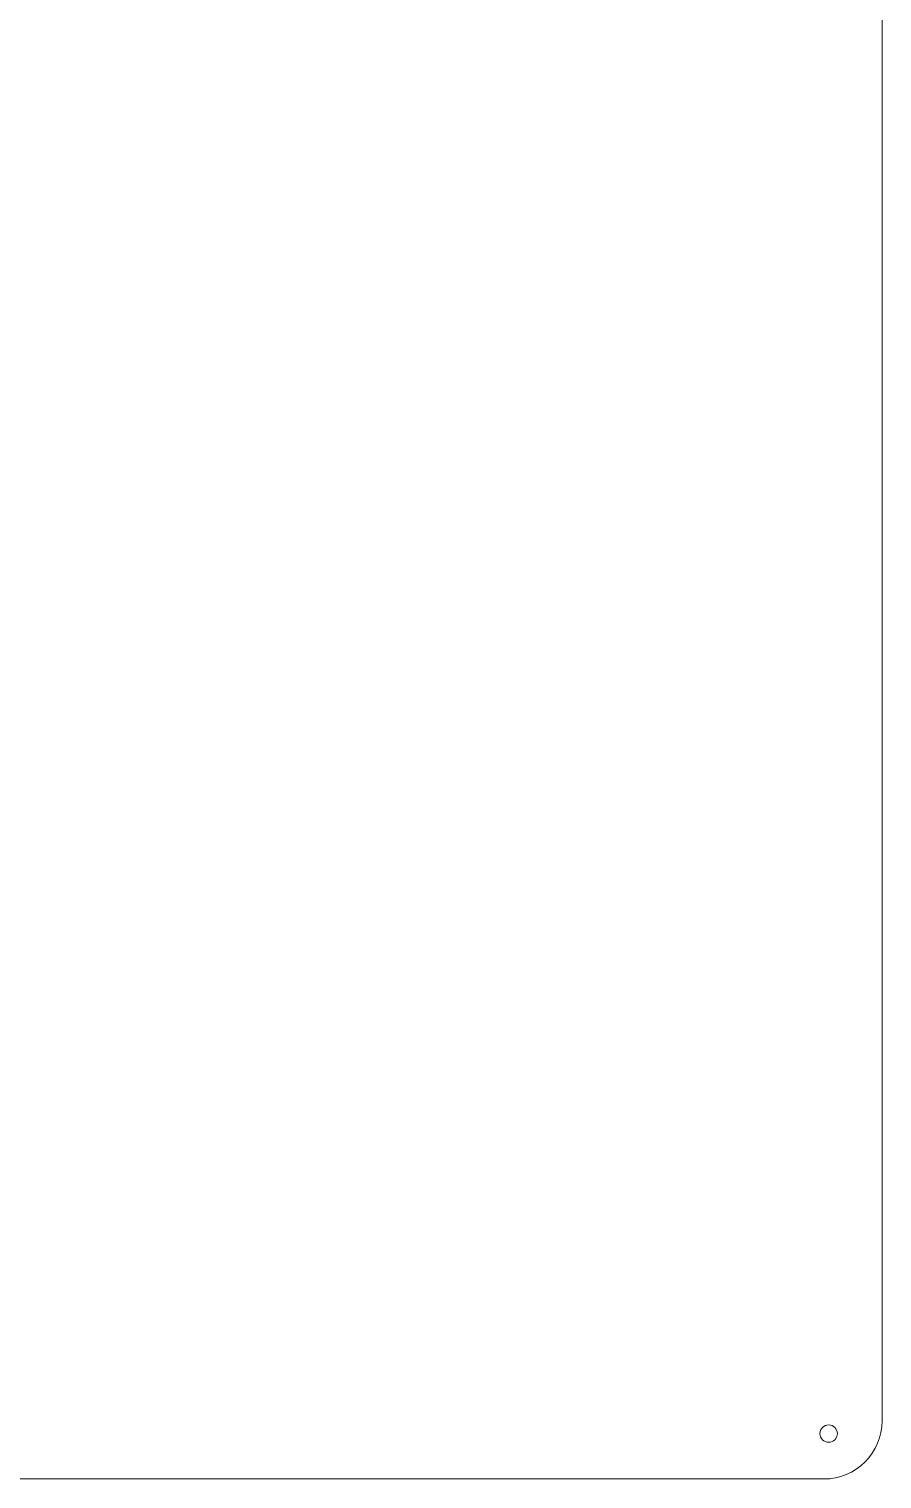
# Model space of a CAD drawing. Header units: millimetres. Extents: x 323 to 983, y 59 to 560.
# Drawn here: x 835.9 to 983.1, y 59.7 to 309.7 of the extents above; entities that cross this region are included whole.
import ezdxf

# ---------------------------------------------------------------- set-up
doc = ezdxf.new("R2010")
doc.units = ezdxf.units.MM
doc.header["$MEASUREMENT"] = 0
doc.layers.add('layer 1', color=7, linetype='Continuous')

msp = doc.modelspace()

# ---------------------------------------------------------------- linework, layer by layer
at = {"layer": 'layer 1', "color": 142, "lineweight": 9}
for points, knots in [([(693.0607, 559.7357), (693.0607, 559.7357), (973.0607, 559.7357), (973.0607, 559.7357), (973.0607, 559.7357), (975.7112, 559.7374), (978.2538, 558.6861), (980.1292, 556.8131), (980.1292, 556.8131), (982.0045, 554.9401), (983.0591, 552.3862), (983.0607, 549.7357), (983.0607, 549.7357), (983.0607, 549.7357), (983.0607, 69.7357), (983.0607, 69.7357), (983.0607, 69.7357), (983.0624, 67.0852), (982.0111, 64.5426), (980.1381, 62.6672), (980.1381, 62.6672), (978.2651, 60.7919), (975.7112, 59.7374), (973.0607, 59.7357), (973.0607, 59.7357), (973.0607, 59.7357), (693.0607, 59.7357), (693.0607, 59.7357), (693.0607, 59.7357), (690.4102, 59.734), (687.8677, 60.7853), (685.9923, 62.6583), (685.9923, 62.6583), (684.1169, 64.5313), (683.0624, 67.0852), (683.0607, 69.7357), (683.0607, 69.7357), (683.0607, 69.7357), (683.0607, 549.7357), (683.0607, 549.7357), (683.0607, 549.7357), (683.0591, 552.3862), (684.1104, 554.9288), (685.9833, 556.8041), (685.9833, 556.8041), (687.8563, 558.6795), (690.4102, 559.734), (693.0607, 559.7357)], [0, 0, 0, 0, 0.08333333, 0.08333333, 0.08333333, 0.08333333, 0.16666667, 0.16666667, 0.16666667, 0.16666667, 0.25, 0.25, 0.25, 0.25, 0.33333333, 0.33333333, 0.33333333, 0.33333333, 0.41666667, 0.41666667, 0.41666667, 0.41666667, 0.5, 0.5, 0.5, 0.5, 0.58333333, 0.58333333, 0.58333333, 0.58333333, 0.66666667, 0.66666667, 0.66666667, 0.66666667, 0.75, 0.75, 0.75, 0.75, 0.83333333, 0.83333333, 0.83333333, 0.83333333, 0.91666667, 0.91666667, 0.91666667, 0.91666667, 1, 1, 1, 1]), ([(973.8566, 69.0618), (973.0282, 69.0618), (972.3566, 68.3902), (972.3566, 67.5618), (972.3566, 67.5618), (972.3566, 66.7334), (973.0282, 66.0618), (973.8566, 66.0618), (973.8566, 66.0618), (974.685, 66.0618), (975.3566, 66.7334), (975.3566, 67.5618), (975.3566, 67.5618), (975.3566, 68.3902), (974.685, 69.0618), (973.8566, 69.0618)], [0, 0, 0, 0, 0.25, 0.25, 0.25, 0.25, 0.5, 0.5, 0.5, 0.5, 0.75, 0.75, 0.75, 0.75, 1, 1, 1, 1]), ([(973.8566, 69.0618), (973.0282, 69.0618), (972.3566, 68.3902), (972.3566, 67.5618), (972.3566, 67.5618), (972.3566, 66.7334), (973.0282, 66.0618), (973.8566, 66.0618), (973.8566, 66.0618), (974.685, 66.0618), (975.3566, 66.7334), (975.3566, 67.5618), (975.3566, 67.5618), (975.3566, 68.3902), (974.685, 69.0618), (973.8566, 69.0618)], [0, 0, 0, 0, 0.25, 0.25, 0.25, 0.25, 0.5, 0.5, 0.5, 0.5, 0.75, 0.75, 0.75, 0.75, 1, 1, 1, 1]), ([(973.8566, 69.0618), (973.0282, 69.0618), (972.3566, 68.3902), (972.3566, 67.5618), (972.3566, 67.5618), (972.3566, 66.7334), (973.0282, 66.0618), (973.8566, 66.0618), (973.8566, 66.0618), (974.685, 66.0618), (975.3566, 66.7334), (975.3566, 67.5618), (975.3566, 67.5618), (975.3566, 68.3902), (974.685, 69.0618), (973.8566, 69.0618)], [0, 0, 0, 0, 0.25, 0.25, 0.25, 0.25, 0.5, 0.5, 0.5, 0.5, 0.75, 0.75, 0.75, 0.75, 1, 1, 1, 1]), ([(973.8566, 69.0618), (973.0282, 69.0618), (972.3566, 68.3902), (972.3566, 67.5618), (972.3566, 67.5618), (972.3566, 66.7334), (973.0282, 66.0618), (973.8566, 66.0618), (973.8566, 66.0618), (974.685, 66.0618), (975.3566, 66.7333), (975.3566, 67.5618), (975.3566, 67.5618), (975.3566, 68.3902), (974.685, 69.0618), (973.8566, 69.0618)], [0, 0, 0, 0, 0.25, 0.25, 0.25, 0.25, 0.5, 0.5, 0.5, 0.5, 0.75, 0.75, 0.75, 0.75, 1, 1, 1, 1]), ([(973.8566, 69.0618), (973.0282, 69.0618), (972.3566, 68.3902), (972.3566, 67.5618), (972.3566, 67.5618), (972.3566, 66.7334), (973.0282, 66.0618), (973.8566, 66.0618), (973.8566, 66.0618), (974.685, 66.0618), (975.3566, 66.7333), (975.3566, 67.5618), (975.3566, 67.5618), (975.3566, 68.3902), (974.685, 69.0618), (973.8566, 69.0618)], [0, 0, 0, 0, 0.25, 0.25, 0.25, 0.25, 0.5, 0.5, 0.5, 0.5, 0.75, 0.75, 0.75, 0.75, 1, 1, 1, 1]), ([(973.8566, 69.0618), (973.0282, 69.0618), (972.3566, 68.3902), (972.3566, 67.5618), (972.3566, 67.5618), (972.3566, 66.7334), (973.0282, 66.0618), (973.8566, 66.0618), (973.8566, 66.0618), (974.685, 66.0618), (975.3566, 66.7333), (975.3566, 67.5618), (975.3566, 67.5618), (975.3566, 68.3902), (974.685, 69.0618), (973.8566, 69.0618)], [0, 0, 0, 0, 0.25, 0.25, 0.25, 0.25, 0.5, 0.5, 0.5, 0.5, 0.75, 0.75, 0.75, 0.75, 1, 1, 1, 1]), ([(973.8566, 69.0618), (973.0282, 69.0618), (972.3566, 68.3902), (972.3566, 67.5618), (972.3566, 67.5618), (972.3566, 66.7334), (973.0282, 66.0618), (973.8566, 66.0618), (973.8566, 66.0618), (974.685, 66.0618), (975.3566, 66.7333), (975.3566, 67.5618), (975.3566, 67.5618), (975.3566, 68.3902), (974.685, 69.0618), (973.8566, 69.0618)], [0, 0, 0, 0, 0.25, 0.25, 0.25, 0.25, 0.5, 0.5, 0.5, 0.5, 0.75, 0.75, 0.75, 0.75, 1, 1, 1, 1]), ([(973.8566, 69.0618), (973.0282, 69.0618), (972.3566, 68.3902), (972.3566, 67.5618), (972.3566, 67.5618), (972.3566, 66.7334), (973.0282, 66.0618), (973.8566, 66.0618), (973.8566, 66.0618), (974.685, 66.0618), (975.3566, 66.7333), (975.3566, 67.5618), (975.3566, 67.5618), (975.3566, 68.3902), (974.685, 69.0618), (973.8566, 69.0618)], [0, 0, 0, 0, 0.25, 0.25, 0.25, 0.25, 0.5, 0.5, 0.5, 0.5, 0.75, 0.75, 0.75, 0.75, 1, 1, 1, 1]), ([(973.8566, 69.0618), (973.0282, 69.0618), (972.3566, 68.3902), (972.3566, 67.5618), (972.3566, 67.5618), (972.3566, 66.7334), (973.0282, 66.0618), (973.8566, 66.0618), (973.8566, 66.0618), (974.685, 66.0618), (975.3566, 66.7333), (975.3566, 67.5618), (975.3566, 67.5618), (975.3566, 68.3902), (974.685, 69.0618), (973.8566, 69.0618)], [0, 0, 0, 0, 0.25, 0.25, 0.25, 0.25, 0.5, 0.5, 0.5, 0.5, 0.75, 0.75, 0.75, 0.75, 1, 1, 1, 1]), ([(973.8566, 69.0618), (973.0282, 69.0618), (972.3566, 68.3902), (972.3566, 67.5618), (972.3566, 67.5618), (972.3566, 66.7334), (973.0282, 66.0618), (973.8566, 66.0618), (973.8566, 66.0618), (974.685, 66.0618), (975.3566, 66.7333), (975.3566, 67.5618), (975.3566, 67.5618), (975.3566, 68.3902), (974.685, 69.0618), (973.8566, 69.0618)], [0, 0, 0, 0, 0.25, 0.25, 0.25, 0.25, 0.5, 0.5, 0.5, 0.5, 0.75, 0.75, 0.75, 0.75, 1, 1, 1, 1]), ([(973.8566, 69.0618), (973.0282, 69.0618), (972.3566, 68.3902), (972.3566, 67.5618), (972.3566, 67.5618), (972.3566, 66.7334), (973.0282, 66.0618), (973.8566, 66.0618), (973.8566, 66.0618), (974.685, 66.0618), (975.3566, 66.7333), (975.3566, 67.5618), (975.3566, 67.5618), (975.3566, 68.3902), (974.685, 69.0618), (973.8566, 69.0618)], [0, 0, 0, 0, 0.25, 0.25, 0.25, 0.25, 0.5, 0.5, 0.5, 0.5, 0.75, 0.75, 0.75, 0.75, 1, 1, 1, 1]), ([(973.8566, 69.0618), (973.0282, 69.0618), (972.3566, 68.3902), (972.3566, 67.5618), (972.3566, 67.5618), (972.3566, 66.7334), (973.0282, 66.0618), (973.8566, 66.0618), (973.8566, 66.0618), (974.685, 66.0618), (975.3566, 66.7333), (975.3566, 67.5618), (975.3566, 67.5618), (975.3566, 68.3902), (974.685, 69.0618), (973.8566, 69.0618)], [0, 0, 0, 0, 0.25, 0.25, 0.25, 0.25, 0.5, 0.5, 0.5, 0.5, 0.75, 0.75, 0.75, 0.75, 1, 1, 1, 1]), ([(973.8566, 69.0618), (973.0282, 69.0618), (972.3566, 68.3902), (972.3566, 67.5618), (972.3566, 67.5618), (972.3566, 66.7334), (973.0282, 66.0618), (973.8566, 66.0618), (973.8566, 66.0618), (974.685, 66.0618), (975.3566, 66.7333), (975.3566, 67.5618), (975.3566, 67.5618), (975.3566, 68.3902), (974.685, 69.0618), (973.8566, 69.0618)], [0, 0, 0, 0, 0.25, 0.25, 0.25, 0.25, 0.5, 0.5, 0.5, 0.5, 0.75, 0.75, 0.75, 0.75, 1, 1, 1, 1]), ([(973.8566, 69.0618), (973.0282, 69.0618), (972.3566, 68.3902), (972.3566, 67.5618), (972.3566, 67.5618), (972.3566, 66.7334), (973.0282, 66.0618), (973.8566, 66.0618), (973.8566, 66.0618), (974.685, 66.0618), (975.3566, 66.7333), (975.3566, 67.5618), (975.3566, 67.5618), (975.3566, 68.3902), (974.685, 69.0618), (973.8566, 69.0618)], [0, 0, 0, 0, 0.25, 0.25, 0.25, 0.25, 0.5, 0.5, 0.5, 0.5, 0.75, 0.75, 0.75, 0.75, 1, 1, 1, 1]), ([(973.8566, 69.0618), (973.0282, 69.0618), (972.3566, 68.3902), (972.3566, 67.5618), (972.3566, 67.5618), (972.3566, 66.7334), (973.0282, 66.0618), (973.8566, 66.0618), (973.8566, 66.0618), (974.685, 66.0618), (975.3566, 66.7333), (975.3566, 67.5618), (975.3566, 67.5618), (975.3566, 68.3902), (974.685, 69.0618), (973.8566, 69.0618)], [0, 0, 0, 0, 0.25, 0.25, 0.25, 0.25, 0.5, 0.5, 0.5, 0.5, 0.75, 0.75, 0.75, 0.75, 1, 1, 1, 1]), ([(973.8566, 69.0618), (973.0282, 69.0618), (972.3566, 68.3902), (972.3566, 67.5618), (972.3566, 67.5618), (972.3566, 66.7334), (973.0282, 66.0618), (973.8566, 66.0618), (973.8566, 66.0618), (974.685, 66.0618), (975.3566, 66.7333), (975.3566, 67.5618), (975.3566, 67.5618), (975.3566, 68.3902), (974.685, 69.0618), (973.8566, 69.0618)], [0, 0, 0, 0, 0.25, 0.25, 0.25, 0.25, 0.5, 0.5, 0.5, 0.5, 0.75, 0.75, 0.75, 0.75, 1, 1, 1, 1]), ([(973.8566, 69.0618), (973.0282, 69.0618), (972.3566, 68.3902), (972.3566, 67.5618), (972.3566, 67.5618), (972.3566, 66.7333), (973.0282, 66.0618), (973.8566, 66.0618), (973.8566, 66.0618), (974.685, 66.0618), (975.3566, 66.7333), (975.3566, 67.5618), (975.3566, 67.5618), (975.3566, 68.3902), (974.685, 69.0618), (973.8566, 69.0618)], [0, 0, 0, 0, 0.25, 0.25, 0.25, 0.25, 0.5, 0.5, 0.5, 0.5, 0.75, 0.75, 0.75, 0.75, 1, 1, 1, 1]), ([(973.8566, 69.0618), (973.0282, 69.0618), (972.3566, 68.3902), (972.3566, 67.5618), (972.3566, 67.5618), (972.3566, 66.7333), (973.0282, 66.0618), (973.8566, 66.0618), (973.8566, 66.0618), (974.685, 66.0618), (975.3566, 66.7333), (975.3566, 67.5618), (975.3566, 67.5618), (975.3566, 68.3902), (974.685, 69.0618), (973.8566, 69.0618)], [0, 0, 0, 0, 0.25, 0.25, 0.25, 0.25, 0.5, 0.5, 0.5, 0.5, 0.75, 0.75, 0.75, 0.75, 1, 1, 1, 1]), ([(973.8566, 69.0618), (973.0282, 69.0618), (972.3566, 68.3902), (972.3566, 67.5618), (972.3566, 67.5618), (972.3566, 66.7333), (973.0282, 66.0618), (973.8566, 66.0618), (973.8566, 66.0618), (974.685, 66.0618), (975.3566, 66.7333), (975.3566, 67.5618), (975.3566, 67.5618), (975.3566, 68.3902), (974.685, 69.0618), (973.8566, 69.0618)], [0, 0, 0, 0, 0.25, 0.25, 0.25, 0.25, 0.5, 0.5, 0.5, 0.5, 0.75, 0.75, 0.75, 0.75, 1, 1, 1, 1]), ([(973.8566, 69.0618), (973.0282, 69.0618), (972.3566, 68.3902), (972.3566, 67.5618), (972.3566, 67.5618), (972.3566, 66.7333), (973.0282, 66.0618), (973.8566, 66.0618), (973.8566, 66.0618), (974.685, 66.0618), (975.3566, 66.7333), (975.3566, 67.5618), (975.3566, 67.5618), (975.3566, 68.3902), (974.685, 69.0618), (973.8566, 69.0618)], [0, 0, 0, 0, 0.25, 0.25, 0.25, 0.25, 0.5, 0.5, 0.5, 0.5, 0.75, 0.75, 0.75, 0.75, 1, 1, 1, 1]), ([(973.8566, 69.0618), (973.0282, 69.0618), (972.3566, 68.3902), (972.3566, 67.5618), (972.3566, 67.5618), (972.3566, 66.7333), (973.0282, 66.0618), (973.8566, 66.0618), (973.8566, 66.0618), (974.685, 66.0618), (975.3566, 66.7333), (975.3566, 67.5618), (975.3566, 67.5618), (975.3566, 68.3902), (974.685, 69.0618), (973.8566, 69.0618)], [0, 0, 0, 0, 0.25, 0.25, 0.25, 0.25, 0.5, 0.5, 0.5, 0.5, 0.75, 0.75, 0.75, 0.75, 1, 1, 1, 1])]:
    msp.add_open_spline(points, degree=3, knots=knots, dxfattribs=at)
for points in [[(972.3566, 67.5618), (972.3566, 67.5618), (972.3566, 67.5618), (972.3566, 67.5618)], [(973.8566, 69.0618), (973.8566, 69.0618), (973.8566, 69.0618), (973.8566, 69.0618)], [(973.8566, 69.0618), (973.8566, 69.0618), (973.8566, 69.0618), (973.8566, 69.0618)], [(975.3566, 67.5618), (975.3566, 67.5618), (975.3566, 67.5618), (975.3566, 67.5618)], [(973.8566, 66.0618), (973.8566, 66.0618), (973.8566, 66.0618), (973.8566, 66.0618)]]:
    msp.add_open_spline(points, degree=3, dxfattribs=at)

doc.saveas('drawing.dxf')
